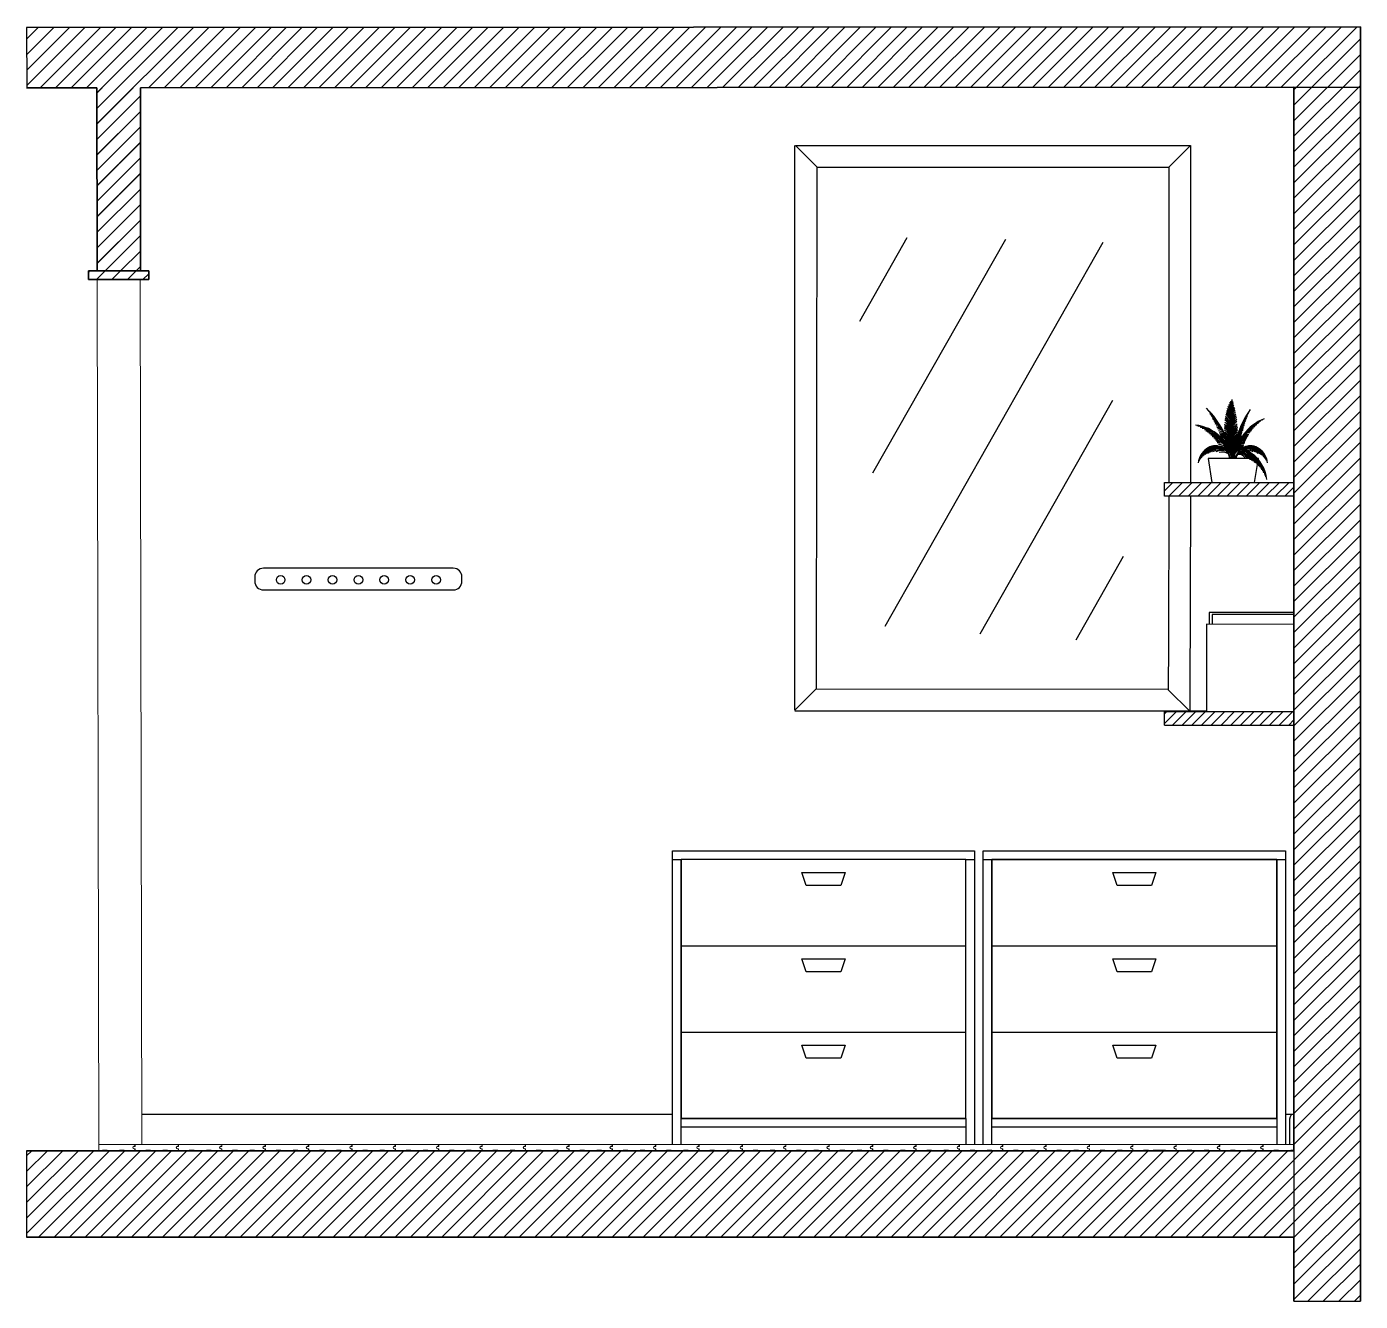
# Model space of a CAD drawing. Header units: millimetres. Extents: x 1938 to 3288, y 5523 to 6342.
# Drawn here: x 2439.6 to 2748.6, y 6026.8 to 6321.9 of the extents above; entities that cross this region are included whole.
import ezdxf

# ---------------------------------------------------------------- set-up
doc = ezdxf.new("R2010")
doc.units = ezdxf.units.MM
for name, color, linetype, lineweight in [('A-FLOR-PATT', 8, 'Continuous', 18), ('A-SECT-PATT', 11, 'Continuous', 18), ('A-WALL-FULL', 7, 'Continuous', 35)]:
    doc.layers.add(name, color=color, linetype=linetype, lineweight=lineweight)
for name, color, linetype in [('IN-FURN', 3, 'Continuous'), ('IN-FURN-second', 2, 'Continuous'), ('IN-FURN-STOR', 4, 'Continuous')]:
    doc.layers.add(name, color=color, linetype=linetype)
doc.layers.add('no', color=1, linetype='Continuous', plot=False)

msp = doc.modelspace()

# ---------------------------------------------------------------- hatches: boundary and pattern name
at = {"layer": 'A-WALL-FULL'}
h = msp.add_hatch(dxfattribs=at)
h.set_pattern_fill('ANSI31', color=256, scale=0.8, angle=720)
h.paths.add_polyline_path([(2748.56, 6321.94), (2439.58, 6321.75), (2439.59, 6307.79), (2455.86, 6307.8), (2455.88, 6265.38), (2465.95, 6265.38), (2465.93, 6307.8), (2733.19, 6307.94), (2748.56, 6307.94)])
h.paths.add_polyline_path([(2748.56, 6307.94), (2733.19, 6307.94), (2733.19, 6186.31), (2733.2, 6186.31), (2733.19, 6185.2), (2733.19, 6061.62), (2733.19, 6041.62), (2733.19, 6026.76), (2748.56, 6026.76)])
h.paths.add_polyline_path([(2733.19, 6061.62), (2439.58, 6061.62), (2439.58, 6041.62), (2733.19, 6041.62)])
h = msp.add_hatch(dxfattribs=at)
h.set_pattern_fill('ANSI31', color=256, scale=0.8, angle=720)
h.paths.add_polyline_path([(2455.95, 6265.38), (2465.95, 6265.38), (2465.88, 6307.8), (2455.88, 6307.8)])
h = msp.add_hatch(dxfattribs=at)
h.set_pattern_fill('ANSI31', color=256, scale=0.8, angle=720)
h.paths.add_polyline_path([(2467.88, 6265.38), (2465.88, 6265.38), (2455.95, 6265.38), (2453.88, 6265.38), (2453.88, 6263.38), (2467.88, 6263.38)])
at = {"layer": 'IN-FURN'}
h = msp.add_hatch(dxfattribs=at)
h.set_pattern_fill('ANSI31', color=256, scale=0.5, angle=720)
h.paths.add_polyline_path([(2733.19, 6216.38), (2703.19, 6216.38), (2703.19, 6213.2), (2733.19, 6213.2)])
h.paths.add_polyline_path([(2733.19, 6163.37), (2703.19, 6163.37), (2703.19, 6160.21), (2733.19, 6160.21)])

# ---------------------------------------------------------------- linework, layer by layer
at = {"layer": 'A-FLOR-PATT'}
for p, q in [((2456.29, 6063.08), (2464.68, 6063.08)), ((2464.47, 6062.61), (2464.73, 6062.61)), ((2464.47, 6062.09), (2464.73, 6062.09)), ((2464.68, 6062.66), (2464.48, 6062.66)), ((2464.68, 6063.08), (2464.68, 6062.66)), ((2464.73, 6062.61), (2464.73, 6063.08)), ((2464.73, 6063.08), (2474.73, 6063.08)), ((2464.73, 6061.62), (2464.73, 6062.09)), ((2474.52, 6062.61), (2474.78, 6062.61)), ((2474.52, 6062.09), (2474.78, 6062.09)), ((2474.73, 6062.66), (2474.53, 6062.66)), ((2474.73, 6063.08), (2474.73, 6062.66)), ((2474.78, 6062.61), (2474.78, 6063.08)), ((2474.78, 6063.08), (2484.78, 6063.08)), ((2474.78, 6061.62), (2474.78, 6062.09)), ((2484.57, 6062.61), (2484.83, 6062.61)), ((2484.57, 6062.09), (2484.83, 6062.09)), ((2484.78, 6062.66), (2484.58, 6062.66)), ((2484.78, 6063.08), (2484.78, 6062.66)), ((2484.83, 6062.61), (2484.83, 6063.08)), ((2484.83, 6063.08), (2494.83, 6063.08)), ((2484.83, 6061.62), (2484.83, 6062.09)), ((2494.62, 6062.61), (2494.88, 6062.61)), ((2494.62, 6062.09), (2494.88, 6062.09)), ((2494.83, 6062.66), (2494.63, 6062.66)), ((2494.83, 6063.08), (2494.83, 6062.66)), ((2494.88, 6062.61), (2494.88, 6063.08)), ((2494.88, 6063.08), (2504.88, 6063.08)), ((2494.88, 6061.62), (2494.88, 6062.09)), ((2504.67, 6062.61), (2504.93, 6062.61)), ((2504.67, 6062.09), (2504.93, 6062.09)), ((2504.88, 6062.66), (2504.68, 6062.66)), ((2504.88, 6063.08), (2504.88, 6062.66)), ((2504.93, 6062.61), (2504.93, 6063.08)), ((2504.93, 6063.08), (2514.93, 6063.08)), ((2504.93, 6061.62), (2504.93, 6062.09)), ((2514.72, 6062.61), (2514.98, 6062.61)), ((2514.72, 6062.09), (2514.98, 6062.09)), ((2514.93, 6062.66), (2514.73, 6062.66)), ((2514.93, 6063.08), (2514.93, 6062.66)), ((2514.98, 6062.61), (2514.98, 6063.08)), ((2514.98, 6063.08), (2524.98, 6063.08)), ((2514.98, 6061.62), (2514.98, 6062.09)), ((2524.77, 6062.61), (2525.03, 6062.61)), ((2524.77, 6062.09), (2525.03, 6062.09)), ((2524.98, 6062.66), (2524.78, 6062.66)), ((2524.98, 6063.08), (2524.98, 6062.66)), ((2525.03, 6062.61), (2525.03, 6063.08)), ((2525.03, 6063.08), (2535.03, 6063.08)), ((2525.03, 6061.62), (2525.03, 6062.09)), ((2534.82, 6062.61), (2535.08, 6062.61)), ((2534.82, 6062.09), (2535.08, 6062.09)), ((2535.03, 6062.66), (2534.83, 6062.66)), ((2535.03, 6063.08), (2535.03, 6062.66)), ((2535.08, 6062.61), (2535.08, 6063.08)), ((2535.08, 6063.08), (2545.08, 6063.08)), ((2535.08, 6061.62), (2535.08, 6062.09)), ((2544.87, 6062.61), (2545.13, 6062.61)), ((2544.87, 6062.09), (2545.13, 6062.09)), ((2545.08, 6062.66), (2544.88, 6062.66)), ((2545.08, 6063.08), (2545.08, 6062.66)), ((2545.13, 6062.61), (2545.13, 6063.08)), ((2545.13, 6063.08), (2555.13, 6063.08)), ((2545.13, 6061.62), (2545.13, 6062.09)), ((2554.92, 6062.61), (2555.18, 6062.61)), ((2554.92, 6062.09), (2555.18, 6062.09)), ((2555.13, 6062.66), (2554.93, 6062.66)), ((2555.13, 6063.08), (2555.13, 6062.66)), ((2555.18, 6062.61), (2555.18, 6063.08)), ((2555.18, 6063.08), (2565.18, 6063.08)), ((2555.18, 6061.62), (2555.18, 6062.09)), ((2564.97, 6062.61), (2565.23, 6062.61)), ((2564.97, 6062.09), (2565.23, 6062.09)), ((2565.18, 6062.66), (2564.98, 6062.66)), ((2565.18, 6063.08), (2565.18, 6062.66)), ((2565.23, 6062.61), (2565.23, 6063.08)), ((2565.23, 6063.08), (2575.23, 6063.08)), ((2565.23, 6061.62), (2565.23, 6062.09)), ((2575.02, 6062.61), (2575.28, 6062.61)), ((2575.02, 6062.09), (2575.28, 6062.09)), ((2575.23, 6062.66), (2575.03, 6062.66)), ((2575.23, 6063.08), (2575.23, 6062.66)), ((2575.28, 6062.61), (2575.28, 6063.08)), ((2575.28, 6063.08), (2585.28, 6063.08)), ((2575.28, 6061.62), (2575.28, 6062.09)), ((2585.07, 6062.61), (2585.33, 6062.61)), ((2585.07, 6062.09), (2585.33, 6062.09)), ((2585.28, 6062.66), (2585.08, 6062.66)), ((2585.28, 6063.08), (2585.28, 6062.66)), ((2585.33, 6062.61), (2585.33, 6063.08)), ((2585.33, 6063.08), (2595.33, 6063.08)), ((2585.33, 6061.62), (2585.33, 6062.09)), ((2595.12, 6062.61), (2595.38, 6062.61)), ((2595.12, 6062.09), (2595.38, 6062.09)), ((2595.33, 6062.66), (2595.13, 6062.66)), ((2595.33, 6063.08), (2595.33, 6062.66)), ((2595.38, 6062.61), (2595.38, 6063.08)), ((2595.38, 6063.08), (2605.38, 6063.08)), ((2595.38, 6061.62), (2595.38, 6062.09)), ((2605.17, 6062.61), (2605.43, 6062.61)), ((2605.17, 6062.09), (2605.43, 6062.09)), ((2605.38, 6062.66), (2605.18, 6062.66)), ((2605.38, 6063.08), (2605.38, 6062.66)), ((2605.43, 6062.61), (2605.43, 6063.08)), ((2605.43, 6063.08), (2615.43, 6063.08)), ((2605.43, 6061.62), (2605.43, 6062.09)), ((2615.22, 6062.61), (2615.48, 6062.61)), ((2615.22, 6062.09), (2615.48, 6062.09)), ((2615.43, 6062.66), (2615.23, 6062.66)), ((2615.43, 6063.08), (2615.43, 6062.66)), ((2615.48, 6062.61), (2615.48, 6063.08)), ((2615.48, 6063.08), (2625.48, 6063.08)), ((2615.48, 6061.62), (2615.48, 6062.09)), ((2625.27, 6062.61), (2625.53, 6062.61)), ((2625.27, 6062.09), (2625.53, 6062.09)), ((2625.48, 6062.66), (2625.28, 6062.66)), ((2625.48, 6063.08), (2625.48, 6062.66)), ((2625.53, 6062.61), (2625.53, 6063.08)), ((2625.53, 6063.08), (2635.53, 6063.08)), ((2625.53, 6061.62), (2625.53, 6062.09)), ((2635.32, 6062.61), (2635.58, 6062.61)), ((2635.32, 6062.09), (2635.58, 6062.09)), ((2635.53, 6062.66), (2635.33, 6062.66)), ((2635.53, 6063.08), (2635.53, 6062.66)), ((2635.58, 6062.61), (2635.58, 6063.08)), ((2635.58, 6063.08), (2645.58, 6063.08)), ((2635.58, 6061.62), (2635.58, 6062.09)), ((2645.37, 6062.61), (2645.63, 6062.61)), ((2645.37, 6062.09), (2645.63, 6062.09)), ((2645.58, 6062.66), (2645.38, 6062.66)), ((2645.58, 6063.08), (2645.58, 6062.66)), ((2645.63, 6062.61), (2645.63, 6063.08)), ((2645.63, 6063.08), (2655.63, 6063.08)), ((2645.63, 6061.62), (2645.63, 6062.09)), ((2655.42, 6062.61), (2655.68, 6062.61)), ((2655.42, 6062.09), (2655.68, 6062.09)), ((2655.63, 6062.66), (2655.43, 6062.66)), ((2655.63, 6063.08), (2655.63, 6062.66)), ((2655.68, 6062.61), (2655.68, 6063.08)), ((2655.68, 6063.08), (2665.68, 6063.08)), ((2655.68, 6061.62), (2655.68, 6062.09)), ((2665.47, 6062.61), (2665.73, 6062.61)), ((2665.47, 6062.09), (2665.73, 6062.09)), ((2665.68, 6062.66), (2665.48, 6062.66)), ((2665.68, 6063.08), (2665.68, 6062.66)), ((2665.73, 6062.61), (2665.73, 6063.08)), ((2665.73, 6063.08), (2675.73, 6063.08)), ((2665.73, 6061.62), (2665.73, 6062.09)), ((2675.52, 6062.61), (2675.78, 6062.61)), ((2675.52, 6062.09), (2675.78, 6062.09)), ((2675.73, 6062.66), (2675.53, 6062.66)), ((2675.73, 6063.08), (2675.73, 6062.66)), ((2675.78, 6062.61), (2675.78, 6063.08)), ((2675.78, 6063.08), (2685.78, 6063.08)), ((2675.78, 6061.62), (2675.78, 6062.09)), ((2685.57, 6062.61), (2685.83, 6062.61)), ((2685.57, 6062.09), (2685.83, 6062.09)), ((2685.78, 6062.66), (2685.58, 6062.66)), ((2685.78, 6063.08), (2685.78, 6062.66)), ((2685.83, 6062.61), (2685.83, 6063.08)), ((2685.83, 6063.08), (2695.83, 6063.08)), ((2685.83, 6061.62), (2685.83, 6062.09)), ((2695.62, 6062.61), (2695.88, 6062.61)), ((2695.62, 6062.09), (2695.88, 6062.09)), ((2695.83, 6062.66), (2695.63, 6062.66)), ((2695.83, 6063.08), (2695.83, 6062.66)), ((2695.88, 6062.61), (2695.88, 6063.08)), ((2695.88, 6063.08), (2705.88, 6063.08)), ((2695.88, 6061.62), (2695.88, 6062.09)), ((2705.67, 6062.61), (2705.93, 6062.61)), ((2705.67, 6062.09), (2705.93, 6062.09)), ((2705.88, 6062.66), (2705.68, 6062.66)), ((2705.88, 6063.08), (2705.88, 6062.66)), ((2705.93, 6062.61), (2705.93, 6063.08)), ((2705.93, 6063.08), (2715.93, 6063.08)), ((2705.93, 6061.62), (2705.93, 6062.09)), ((2715.72, 6062.61), (2715.98, 6062.61)), ((2715.72, 6062.09), (2715.98, 6062.09)), ((2715.93, 6062.66), (2715.73, 6062.66)), ((2715.93, 6063.08), (2715.93, 6062.66)), ((2715.98, 6062.61), (2715.98, 6063.08)), ((2715.98, 6063.08), (2725.98, 6063.08)), ((2715.98, 6061.62), (2715.98, 6062.09)), ((2725.77, 6062.61), (2726.03, 6062.61)), ((2725.77, 6062.09), (2726.03, 6062.09)), ((2725.98, 6062.66), (2725.78, 6062.66)), ((2725.98, 6063.08), (2725.98, 6062.66)), ((2726.03, 6062.61), (2726.03, 6063.08)), ((2726.03, 6063.08), (2733.19, 6063.08)), ((2726.03, 6061.62), (2726.03, 6062.09)), ((2457.23, 6061.78), (2457.08, 6061.62)), ((2458.18, 6061.78), (2457.23, 6061.78)), ((2458.33, 6061.62), (2458.18, 6061.78)), ((2461.04, 6061.62), (2458.33, 6061.62)), ((2461.19, 6061.78), (2461.04, 6061.62)), ((2462.12, 6061.78), (2461.19, 6061.78)), ((2462.29, 6061.62), (2462.12, 6061.78)), ((2464.68, 6061.62), (2462.29, 6061.62)), ((2464.68, 6062.04), (2464.48, 6062.04)), ((2464.68, 6062.04), (2464.68, 6061.62)), ((2467.13, 6061.62), (2464.73, 6061.62)), ((2467.28, 6061.78), (2467.13, 6061.62)), ((2468.23, 6061.78), (2467.28, 6061.78)), ((2468.38, 6061.62), (2468.23, 6061.78)), ((2471.09, 6061.62), (2468.38, 6061.62)), ((2471.24, 6061.78), (2471.09, 6061.62)), ((2472.17, 6061.78), (2471.24, 6061.78)), ((2472.34, 6061.62), (2472.17, 6061.78)), ((2474.73, 6061.62), (2472.34, 6061.62)), ((2474.73, 6062.04), (2474.53, 6062.04)), ((2474.73, 6062.04), (2474.73, 6061.62)), ((2477.18, 6061.62), (2474.78, 6061.62)), ((2477.33, 6061.78), (2477.18, 6061.62)), ((2478.28, 6061.78), (2477.33, 6061.78)), ((2478.43, 6061.62), (2478.28, 6061.78)), ((2481.14, 6061.62), (2478.43, 6061.62)), ((2481.29, 6061.78), (2481.14, 6061.62)), ((2482.22, 6061.78), (2481.29, 6061.78)), ((2482.39, 6061.62), (2482.22, 6061.78)), ((2484.78, 6061.62), (2482.39, 6061.62)), ((2484.78, 6062.04), (2484.58, 6062.04)), ((2484.78, 6062.04), (2484.78, 6061.62)), ((2487.23, 6061.62), (2484.83, 6061.62)), ((2487.38, 6061.78), (2487.23, 6061.62)), ((2488.33, 6061.78), (2487.38, 6061.78)), ((2488.48, 6061.62), (2488.33, 6061.78)), ((2491.19, 6061.62), (2488.48, 6061.62)), ((2491.34, 6061.78), (2491.19, 6061.62)), ((2492.27, 6061.78), (2491.34, 6061.78)), ((2492.44, 6061.62), (2492.27, 6061.78)), ((2494.83, 6061.62), (2492.44, 6061.62)), ((2494.83, 6062.04), (2494.63, 6062.04)), ((2494.83, 6062.04), (2494.83, 6061.62)), ((2497.28, 6061.62), (2494.88, 6061.62)), ((2497.43, 6061.78), (2497.28, 6061.62)), ((2498.38, 6061.78), (2497.43, 6061.78)), ((2498.53, 6061.62), (2498.38, 6061.78)), ((2501.24, 6061.62), (2498.53, 6061.62)), ((2501.39, 6061.78), (2501.24, 6061.62)), ((2502.32, 6061.78), (2501.39, 6061.78)), ((2502.49, 6061.62), (2502.32, 6061.78)), ((2504.88, 6061.62), (2502.49, 6061.62)), ((2504.88, 6062.04), (2504.68, 6062.04)), ((2504.88, 6062.04), (2504.88, 6061.62)), ((2507.33, 6061.62), (2504.93, 6061.62)), ((2507.48, 6061.78), (2507.33, 6061.62)), ((2508.43, 6061.78), (2507.48, 6061.78)), ((2508.58, 6061.62), (2508.43, 6061.78)), ((2511.29, 6061.62), (2508.58, 6061.62)), ((2511.44, 6061.78), (2511.29, 6061.62)), ((2512.37, 6061.78), (2511.44, 6061.78)), ((2512.54, 6061.62), (2512.37, 6061.78)), ((2514.93, 6061.62), (2512.54, 6061.62)), ((2514.93, 6062.04), (2514.73, 6062.04)), ((2514.93, 6062.04), (2514.93, 6061.62)), ((2517.38, 6061.62), (2514.98, 6061.62)), ((2517.53, 6061.78), (2517.38, 6061.62)), ((2518.48, 6061.78), (2517.53, 6061.78)), ((2518.63, 6061.62), (2518.48, 6061.78)), ((2521.34, 6061.62), (2518.63, 6061.62)), ((2521.49, 6061.78), (2521.34, 6061.62)), ((2522.42, 6061.78), (2521.49, 6061.78)), ((2522.59, 6061.62), (2522.42, 6061.78)), ((2524.98, 6061.62), (2522.59, 6061.62)), ((2524.98, 6062.04), (2524.78, 6062.04)), ((2524.98, 6062.04), (2524.98, 6061.62)), ((2527.43, 6061.62), (2525.03, 6061.62)), ((2527.58, 6061.78), (2527.43, 6061.62)), ((2528.53, 6061.78), (2527.58, 6061.78)), ((2528.68, 6061.62), (2528.53, 6061.78)), ((2531.39, 6061.62), (2528.68, 6061.62)), ((2531.54, 6061.78), (2531.39, 6061.62)), ((2532.47, 6061.78), (2531.54, 6061.78)), ((2532.64, 6061.62), (2532.47, 6061.78)), ((2535.03, 6061.62), (2532.64, 6061.62)), ((2535.03, 6062.04), (2534.83, 6062.04)), ((2535.03, 6062.04), (2535.03, 6061.62)), ((2537.48, 6061.62), (2535.08, 6061.62)), ((2537.63, 6061.78), (2537.48, 6061.62)), ((2538.58, 6061.78), (2537.63, 6061.78)), ((2538.73, 6061.62), (2538.58, 6061.78)), ((2541.44, 6061.62), (2538.73, 6061.62)), ((2541.59, 6061.78), (2541.44, 6061.62)), ((2542.52, 6061.78), (2541.59, 6061.78)), ((2542.69, 6061.62), (2542.52, 6061.78)), ((2545.08, 6061.62), (2542.69, 6061.62)), ((2545.08, 6062.04), (2544.88, 6062.04)), ((2545.08, 6062.04), (2545.08, 6061.62)), ((2547.53, 6061.62), (2545.13, 6061.62)), ((2547.68, 6061.78), (2547.53, 6061.62)), ((2548.63, 6061.78), (2547.68, 6061.78)), ((2548.78, 6061.62), (2548.63, 6061.78)), ((2551.49, 6061.62), (2548.78, 6061.62)), ((2551.64, 6061.78), (2551.49, 6061.62)), ((2552.57, 6061.78), (2551.64, 6061.78)), ((2552.74, 6061.62), (2552.57, 6061.78)), ((2555.13, 6061.62), (2552.74, 6061.62)), ((2555.13, 6062.04), (2554.93, 6062.04)), ((2555.13, 6062.04), (2555.13, 6061.62)), ((2557.58, 6061.62), (2555.18, 6061.62)), ((2557.73, 6061.78), (2557.58, 6061.62)), ((2558.68, 6061.78), (2557.73, 6061.78)), ((2558.83, 6061.62), (2558.68, 6061.78)), ((2561.54, 6061.62), (2558.83, 6061.62)), ((2561.69, 6061.78), (2561.54, 6061.62)), ((2562.62, 6061.78), (2561.69, 6061.78)), ((2562.79, 6061.62), (2562.62, 6061.78)), ((2565.18, 6061.62), (2562.79, 6061.62)), ((2565.18, 6062.04), (2564.98, 6062.04)), ((2565.18, 6062.04), (2565.18, 6061.62)), ((2567.63, 6061.62), (2565.23, 6061.62)), ((2567.78, 6061.78), (2567.63, 6061.62)), ((2568.73, 6061.78), (2567.78, 6061.78)), ((2568.88, 6061.62), (2568.73, 6061.78)), ((2571.59, 6061.62), (2568.88, 6061.62)), ((2571.74, 6061.78), (2571.59, 6061.62)), ((2572.67, 6061.78), (2571.74, 6061.78)), ((2572.84, 6061.62), (2572.67, 6061.78)), ((2575.23, 6061.62), (2572.84, 6061.62)), ((2575.23, 6062.04), (2575.03, 6062.04)), ((2575.23, 6062.04), (2575.23, 6061.62)), ((2577.68, 6061.62), (2575.28, 6061.62)), ((2577.83, 6061.78), (2577.68, 6061.62)), ((2578.78, 6061.78), (2577.83, 6061.78)), ((2578.93, 6061.62), (2578.78, 6061.78)), ((2581.64, 6061.62), (2578.93, 6061.62)), ((2581.79, 6061.78), (2581.64, 6061.62)), ((2582.72, 6061.78), (2581.79, 6061.78)), ((2582.89, 6061.62), (2582.72, 6061.78)), ((2585.28, 6061.62), (2582.89, 6061.62)), ((2585.28, 6062.04), (2585.08, 6062.04)), ((2585.28, 6062.04), (2585.28, 6061.62)), ((2587.73, 6061.62), (2585.33, 6061.62)), ((2587.88, 6061.78), (2587.73, 6061.62)), ((2588.83, 6061.78), (2587.88, 6061.78)), ((2588.98, 6061.62), (2588.83, 6061.78)), ((2591.69, 6061.62), (2588.98, 6061.62)), ((2591.84, 6061.78), (2591.69, 6061.62)), ((2592.77, 6061.78), (2591.84, 6061.78)), ((2592.94, 6061.62), (2592.77, 6061.78)), ((2595.33, 6061.62), (2592.94, 6061.62)), ((2595.33, 6062.04), (2595.13, 6062.04)), ((2595.33, 6062.04), (2595.33, 6061.62)), ((2597.78, 6061.62), (2595.38, 6061.62)), ((2597.93, 6061.78), (2597.78, 6061.62)), ((2598.88, 6061.78), (2597.93, 6061.78)), ((2599.03, 6061.62), (2598.88, 6061.78)), ((2601.74, 6061.62), (2599.03, 6061.62)), ((2601.89, 6061.78), (2601.74, 6061.62)), ((2602.82, 6061.78), (2601.89, 6061.78)), ((2602.99, 6061.62), (2602.82, 6061.78)), ((2605.38, 6061.62), (2602.99, 6061.62)), ((2605.38, 6062.04), (2605.18, 6062.04)), ((2605.38, 6062.04), (2605.38, 6061.62)), ((2607.83, 6061.62), (2605.43, 6061.62)), ((2607.98, 6061.78), (2607.83, 6061.62)), ((2608.93, 6061.78), (2607.98, 6061.78)), ((2609.08, 6061.62), (2608.93, 6061.78)), ((2611.79, 6061.62), (2609.08, 6061.62)), ((2611.94, 6061.78), (2611.79, 6061.62)), ((2612.87, 6061.78), (2611.94, 6061.78)), ((2613.04, 6061.62), (2612.87, 6061.78)), ((2615.43, 6061.62), (2613.04, 6061.62)), ((2615.43, 6062.04), (2615.23, 6062.04)), ((2615.43, 6062.04), (2615.43, 6061.62)), ((2617.88, 6061.62), (2615.48, 6061.62)), ((2618.03, 6061.78), (2617.88, 6061.62)), ((2618.98, 6061.78), (2618.03, 6061.78)), ((2619.13, 6061.62), (2618.98, 6061.78)), ((2621.84, 6061.62), (2619.13, 6061.62)), ((2621.99, 6061.78), (2621.84, 6061.62)), ((2622.92, 6061.78), (2621.99, 6061.78)), ((2623.09, 6061.62), (2622.92, 6061.78)), ((2625.48, 6061.62), (2623.09, 6061.62)), ((2625.48, 6062.04), (2625.28, 6062.04)), ((2625.48, 6062.04), (2625.48, 6061.62)), ((2627.93, 6061.62), (2625.53, 6061.62)), ((2628.08, 6061.78), (2627.93, 6061.62)), ((2629.03, 6061.78), (2628.08, 6061.78)), ((2629.18, 6061.62), (2629.03, 6061.78)), ((2631.89, 6061.62), (2629.18, 6061.62)), ((2632.04, 6061.78), (2631.89, 6061.62)), ((2632.97, 6061.78), (2632.04, 6061.78)), ((2633.14, 6061.62), (2632.97, 6061.78)), ((2635.53, 6061.62), (2633.14, 6061.62)), ((2635.53, 6062.04), (2635.33, 6062.04)), ((2635.53, 6062.04), (2635.53, 6061.62)), ((2637.98, 6061.62), (2635.58, 6061.62)), ((2638.13, 6061.78), (2637.98, 6061.62)), ((2639.08, 6061.78), (2638.13, 6061.78)), ((2639.23, 6061.62), (2639.08, 6061.78)), ((2641.94, 6061.62), (2639.23, 6061.62)), ((2642.09, 6061.78), (2641.94, 6061.62)), ((2643.02, 6061.78), (2642.09, 6061.78)), ((2643.19, 6061.62), (2643.02, 6061.78)), ((2645.58, 6061.62), (2643.19, 6061.62)), ((2645.58, 6062.04), (2645.38, 6062.04)), ((2645.58, 6062.04), (2645.58, 6061.62)), ((2648.03, 6061.62), (2645.63, 6061.62)), ((2648.18, 6061.78), (2648.03, 6061.62)), ((2649.13, 6061.78), (2648.18, 6061.78)), ((2649.28, 6061.62), (2649.13, 6061.78)), ((2651.99, 6061.62), (2649.28, 6061.62)), ((2652.14, 6061.78), (2651.99, 6061.62)), ((2653.07, 6061.78), (2652.14, 6061.78)), ((2653.24, 6061.62), (2653.07, 6061.78)), ((2655.63, 6061.62), (2653.24, 6061.62)), ((2655.63, 6062.04), (2655.43, 6062.04)), ((2655.63, 6062.04), (2655.63, 6061.62)), ((2658.08, 6061.62), (2655.68, 6061.62)), ((2658.23, 6061.78), (2658.08, 6061.62)), ((2659.18, 6061.78), (2658.23, 6061.78)), ((2659.33, 6061.62), (2659.18, 6061.78)), ((2662.04, 6061.62), (2659.33, 6061.62)), ((2662.19, 6061.78), (2662.04, 6061.62)), ((2663.12, 6061.78), (2662.19, 6061.78)), ((2663.29, 6061.62), (2663.12, 6061.78)), ((2665.68, 6061.62), (2663.29, 6061.62)), ((2665.68, 6062.04), (2665.48, 6062.04)), ((2665.68, 6062.04), (2665.68, 6061.62)), ((2668.13, 6061.62), (2665.73, 6061.62)), ((2668.28, 6061.78), (2668.13, 6061.62)), ((2669.23, 6061.78), (2668.28, 6061.78)), ((2669.38, 6061.62), (2669.23, 6061.78)), ((2672.09, 6061.62), (2669.38, 6061.62)), ((2672.24, 6061.78), (2672.09, 6061.62)), ((2673.17, 6061.78), (2672.24, 6061.78)), ((2673.34, 6061.62), (2673.17, 6061.78)), ((2675.73, 6061.62), (2673.34, 6061.62)), ((2675.73, 6062.04), (2675.53, 6062.04)), ((2675.73, 6062.04), (2675.73, 6061.62)), ((2678.18, 6061.62), (2675.78, 6061.62)), ((2678.33, 6061.78), (2678.18, 6061.62)), ((2679.28, 6061.78), (2678.33, 6061.78)), ((2679.43, 6061.62), (2679.28, 6061.78)), ((2682.14, 6061.62), (2679.43, 6061.62)), ((2682.29, 6061.78), (2682.14, 6061.62)), ((2683.22, 6061.78), (2682.29, 6061.78)), ((2683.39, 6061.62), (2683.22, 6061.78)), ((2685.78, 6061.62), (2683.39, 6061.62)), ((2685.78, 6062.04), (2685.58, 6062.04)), ((2685.78, 6062.04), (2685.78, 6061.62)), ((2688.23, 6061.62), (2685.83, 6061.62)), ((2688.38, 6061.78), (2688.23, 6061.62)), ((2689.33, 6061.78), (2688.38, 6061.78)), ((2689.48, 6061.62), (2689.33, 6061.78)), ((2692.19, 6061.62), (2689.48, 6061.62)), ((2692.34, 6061.78), (2692.19, 6061.62)), ((2693.27, 6061.78), (2692.34, 6061.78)), ((2693.44, 6061.62), (2693.27, 6061.78)), ((2695.83, 6061.62), (2693.44, 6061.62)), ((2695.83, 6062.04), (2695.63, 6062.04)), ((2695.83, 6062.04), (2695.83, 6061.62)), ((2698.28, 6061.62), (2695.88, 6061.62)), ((2698.43, 6061.78), (2698.28, 6061.62)), ((2699.38, 6061.78), (2698.43, 6061.78)), ((2699.53, 6061.62), (2699.38, 6061.78)), ((2702.24, 6061.62), (2699.53, 6061.62)), ((2700.56, 6061.75), (2702.56, 6061.75)), ((2702.39, 6061.78), (2702.24, 6061.62)), ((2703.32, 6061.78), (2702.39, 6061.78)), ((2703.49, 6061.62), (2703.32, 6061.78)), ((2705.88, 6061.62), (2703.49, 6061.62)), ((2705.88, 6062.04), (2705.68, 6062.04)), ((2705.88, 6062.04), (2705.88, 6061.62)), ((2708.33, 6061.62), (2705.93, 6061.62)), ((2708.48, 6061.78), (2708.33, 6061.62)), ((2709.43, 6061.78), (2708.48, 6061.78)), ((2709.58, 6061.62), (2709.43, 6061.78)), ((2712.29, 6061.62), (2709.58, 6061.62)), ((2712.44, 6061.78), (2712.29, 6061.62)), ((2713.37, 6061.78), (2712.44, 6061.78)), ((2713.54, 6061.62), (2713.37, 6061.78)), ((2715.93, 6061.62), (2713.54, 6061.62)), ((2715.93, 6062.04), (2715.73, 6062.04)), ((2715.93, 6062.04), (2715.93, 6061.62)), ((2718.38, 6061.62), (2715.98, 6061.62)), ((2718.53, 6061.78), (2718.38, 6061.62)), ((2719.48, 6061.78), (2718.53, 6061.78)), ((2719.63, 6061.62), (2719.48, 6061.78)), ((2722.34, 6061.62), (2719.63, 6061.62)), ((2722.49, 6061.78), (2722.34, 6061.62)), ((2723.42, 6061.78), (2722.49, 6061.78)), ((2723.59, 6061.62), (2723.42, 6061.78)), ((2725.98, 6061.62), (2723.59, 6061.62)), ((2725.98, 6062.04), (2725.78, 6062.04)), ((2725.98, 6062.04), (2725.98, 6061.62)), ((2728.43, 6061.62), (2726.03, 6061.62)), ((2728.58, 6061.78), (2728.43, 6061.62)), ((2729.53, 6061.78), (2728.58, 6061.78)), ((2729.68, 6061.62), (2729.53, 6061.78)), ((2732.39, 6061.62), (2729.68, 6061.62)), ((2732.54, 6061.78), (2732.39, 6061.62)), ((2733.19, 6061.78), (2732.54, 6061.78))]:
    msp.add_line(p, q, dxfattribs=at)
for centre, radius in [((2464.48, 6062.35), 0.312), ((2464.47, 6062.35), 0.26), ((2474.53, 6062.35), 0.312), ((2474.52, 6062.35), 0.26), ((2484.58, 6062.35), 0.312), ((2484.57, 6062.35), 0.26), ((2494.63, 6062.35), 0.312), ((2494.62, 6062.35), 0.26), ((2504.68, 6062.35), 0.312), ((2504.67, 6062.35), 0.26), ((2514.73, 6062.35), 0.312), ((2514.72, 6062.35), 0.26), ((2524.78, 6062.35), 0.312), ((2524.77, 6062.35), 0.26), ((2534.83, 6062.35), 0.312), ((2534.82, 6062.35), 0.26), ((2544.88, 6062.35), 0.312), ((2544.87, 6062.35), 0.26), ((2554.93, 6062.35), 0.312), ((2554.92, 6062.35), 0.26), ((2564.98, 6062.35), 0.312), ((2564.97, 6062.35), 0.26), ((2575.03, 6062.35), 0.312), ((2575.02, 6062.35), 0.26), ((2585.08, 6062.35), 0.312), ((2585.07, 6062.35), 0.26), ((2595.13, 6062.35), 0.312), ((2595.12, 6062.35), 0.26), ((2605.18, 6062.35), 0.312), ((2605.17, 6062.35), 0.26), ((2615.23, 6062.35), 0.312), ((2615.22, 6062.35), 0.26), ((2625.28, 6062.35), 0.312), ((2625.27, 6062.35), 0.26), ((2635.33, 6062.35), 0.312), ((2635.32, 6062.35), 0.26), ((2645.38, 6062.35), 0.312), ((2645.37, 6062.35), 0.26), ((2655.43, 6062.35), 0.312), ((2655.42, 6062.35), 0.26), ((2665.48, 6062.35), 0.312), ((2665.47, 6062.35), 0.26), ((2675.53, 6062.35), 0.312), ((2675.52, 6062.35), 0.26), ((2685.58, 6062.35), 0.312), ((2685.57, 6062.35), 0.26), ((2695.63, 6062.35), 0.312), ((2695.62, 6062.35), 0.26), ((2705.68, 6062.35), 0.312), ((2705.67, 6062.35), 0.26), ((2715.73, 6062.35), 0.312), ((2715.72, 6062.35), 0.26), ((2725.78, 6062.35), 0.312), ((2725.77, 6062.35), 0.26)]:
    msp.add_arc(centre, radius, 90, 270, dxfattribs=at)
at = {"layer": 'A-SECT-PATT'}
for p, q in [((2456.29, 6061.78), (2455.88, 6263.38)), ((2466.29, 6063.08), (2465.88, 6263.38))]:
    msp.add_line(p, q, dxfattribs=at)
at = {"layer": 'A-WALL-FULL'}
for p, q in [((2439.58, 6321.75), (2748.56, 6321.94)), ((2748.56, 6026.76), (2748.56, 6321.94)), ((2439.58, 6307.79), (2455.86, 6307.8)), ((2453.58, 6307.75), (2439.58, 6307.75)), ((2455.88, 6265.38), (2455.86, 6307.8)), ((2465.93, 6307.8), (2733.19, 6307.94)), ((2465.95, 6265.38), (2465.93, 6307.8)), ((2733.19, 6307.94), (2733.19, 6061.62)), ((2453.88, 6263.38), (2453.88, 6265.38)), ((2453.88, 6265.38), (2455.95, 6265.38)), ((2467.88, 6263.38), (2453.88, 6263.38)), ((2455.95, 6265.38), (2465.95, 6265.38)), ((2465.88, 6265.38), (2467.88, 6265.38)), ((2467.88, 6265.38), (2467.88, 6263.38)), ((2733.19, 6068.62), (2733.19, 6068.62)), ((2439.58, 6061.62), (2733.19, 6061.62)), ((2453.58, 6061.62), (2439.58, 6061.62)), ((2439.58, 6041.62), (2733.19, 6041.62)), ((2733.19, 6041.62), (2733.19, 6026.76))]:
    msp.add_line(p, q, dxfattribs=at)
at = {"layer": 'IN-FURN'}
for p, q in [((2617.57, 6163.68), (2617.57, 6294.44)), ((2617.69, 6294.44), (2709.19, 6294.44)), ((2617.69, 6294.44), (2622.69, 6289.44)), ((2704.17, 6289.44), (2709.19, 6294.44)), ((2709.19, 6294.44), (2709.19, 6216.38)), ((2622.57, 6168.67), (2622.69, 6289.44)), ((2622.69, 6289.43), (2704.19, 6289.44)), ((2704.19, 6289.44), (2704.19, 6216.38)), ((2632.58, 6253.71), (2643.59, 6273.08)), ((2635.64, 6218.61), (2666.4, 6272.75)), ((2638.48, 6183.12), (2689, 6272.05)), ((2660.46, 6181.32), (2691.22, 6235.47)), ((2733.19, 6237.89), (2733.19, 6237.89)), ((2733.19, 6237.89), (2733.19, 6237.89)), ((2733.19, 6216.38), (2733.19, 6237.38)), ((2703.19, 6213.2), (2703.19, 6216.38)), ((2703.19, 6216.38), (2733.19, 6216.38)), ((2733.19, 6213.2), (2703.19, 6213.2)), ((2704.18, 6213.2), (2704.08, 6179.06)), ((2709.18, 6213.2), (2709.04, 6166.23)), ((2682.7, 6179.98), (2693.7, 6199.34)), ((2733.19, 6183.53), (2733.2, 6186.31)), ((2733.19, 6183.53), (2733.2, 6185.8)), ((2733.19, 6163.37), (2733.19, 6183.53)), ((2704.08, 6179.06), (2704.05, 6168.4)), ((2617.57, 6163.68), (2622.57, 6168.67)), ((2704.05, 6168.41), (2622.57, 6168.49)), ((2709.07, 6163.39), (2704.05, 6168.4)), ((2709.07, 6166.23), (2709.07, 6163.39)), ((2712.84, 6163.39), (2617.57, 6163.39)), ((2703.19, 6160.21), (2703.19, 6163.37)), ((2703.19, 6163.37), (2733.19, 6163.37)), ((2703.19, 6160.21), (2733.19, 6160.21)), ((2589.19, 6063.08), (2589.19, 6131.08)), ((2589.19, 6131.08), (2659.19, 6131.08)), ((2659.19, 6131.08), (2659.19, 6063.08)), ((2661.19, 6063.08), (2661.19, 6131.08)), ((2661.19, 6131.08), (2731.19, 6131.08)), ((2731.19, 6131.08), (2731.19, 6063.08)), ((2589.19, 6129.08), (2591.19, 6129.08)), ((2591.19, 6063.08), (2591.19, 6129.08)), ((2591.19, 6129.08), (2591.19, 6109.08)), ((2657.19, 6129.08), (2591.19, 6129.08)), ((2657.19, 6109.08), (2657.19, 6129.08)), ((2657.19, 6129.08), (2659.19, 6129.08)), ((2661.19, 6129.08), (2731.19, 6129.08)), ((2663.19, 6063.08), (2663.19, 6129.08)), ((2663.19, 6129.08), (2663.19, 6109.08)), ((2729.19, 6129.08), (2663.19, 6129.08)), ((2729.19, 6129.08), (2729.19, 6063.08)), ((2729.19, 6109.08), (2729.19, 6129.08)), ((2619.19, 6126.08), (2629.19, 6126.08)), ((2620.19, 6123.08), (2619.19, 6126.08)), ((2629.19, 6126.08), (2628.19, 6123.08)), ((2691.19, 6126.08), (2701.19, 6126.08)), ((2692.19, 6123.08), (2691.19, 6126.08)), ((2701.19, 6126.08), (2700.19, 6123.08)), ((2628.19, 6123.08), (2620.19, 6123.08)), ((2700.19, 6123.08), (2692.19, 6123.08)), ((2591.19, 6109.08), (2657.19, 6109.08)), ((2591.19, 6109.08), (2591.19, 6089.08)), ((2657.19, 6089.08), (2657.19, 6109.08)), ((2663.19, 6109.08), (2729.19, 6109.08)), ((2663.19, 6109.08), (2663.19, 6089.08)), ((2729.19, 6089.08), (2729.19, 6109.08)), ((2619.19, 6106.08), (2629.19, 6106.08)), ((2620.19, 6103.08), (2619.19, 6106.08)), ((2629.19, 6106.08), (2628.19, 6103.08)), ((2691.19, 6106.08), (2701.19, 6106.08)), ((2692.19, 6103.08), (2691.19, 6106.08)), ((2701.19, 6106.08), (2700.19, 6103.08)), ((2628.19, 6103.08), (2620.19, 6103.08)), ((2700.19, 6103.08), (2692.19, 6103.08)), ((2591.19, 6089.08), (2657.19, 6089.08)), ((2591.19, 6089.08), (2591.19, 6069.08)), ((2657.19, 6069.08), (2657.19, 6089.08)), ((2663.19, 6089.08), (2729.19, 6089.08)), ((2663.19, 6089.08), (2663.19, 6069.08)), ((2729.19, 6069.08), (2729.19, 6089.08)), ((2619.19, 6086.08), (2629.19, 6086.08)), ((2620.19, 6083.08), (2619.19, 6086.08)), ((2629.19, 6086.08), (2628.19, 6083.08)), ((2691.19, 6086.08), (2701.19, 6086.08)), ((2692.19, 6083.08), (2691.19, 6086.08)), ((2701.19, 6086.08), (2700.19, 6083.08)), ((2628.19, 6083.08), (2620.19, 6083.08)), ((2700.19, 6083.08), (2692.19, 6083.08)), ((2657.19, 6069.08), (2591.19, 6069.08)), ((2591.19, 6069.08), (2657.19, 6069.08)), ((2657.19, 6069.08), (2657.19, 6063.08)), ((2729.19, 6069.08), (2663.19, 6069.08)), ((2663.19, 6069.08), (2729.19, 6069.08)), ((2657.19, 6067.08), (2591.19, 6067.08)), ((2729.19, 6067.08), (2663.19, 6067.08))]:
    msp.add_line(p, q, dxfattribs=at)
at = {"layer": 'IN-FURN-second'}
for p, q in [((2538.43, 6196.51), (2494.43, 6196.51)), ((2492.43, 6194.51), (2492.43, 6193.51)), ((2540.43, 6193.51), (2540.43, 6194.51)), ((2494.43, 6191.51), (2538.43, 6191.51)), ((2733.2, 6186.31), (2713.54, 6186.31)), ((2713.54, 6186.31), (2713.54, 6183.59)), ((2733.2, 6185.8), (2714.27, 6185.8)), ((2714.27, 6185.8), (2714.27, 6183.53)), ((2733.19, 6183.53), (2712.9, 6183.59)), ((2712.9, 6183.59), (2712.9, 6163.37))]:
    msp.add_line(p, q, dxfattribs=at)
msp.add_lwpolyline([(2724.94, 6221.91), (2713.29, 6221.91), (2714.17, 6216.38), (2724.07, 6216.38)], close=True, dxfattribs=at)
for centre in [(2498.43, 6193.86), (2504.43, 6193.86), (2510.43, 6193.86), (2516.43, 6193.86), (2522.43, 6193.86), (2528.43, 6193.86), (2534.43, 6193.86)]:
    msp.add_circle(centre, 1, dxfattribs=at)
for centre, radius, start, end in [((2703.21, 6232.53), 15.59, 6.5707, 10.0188), ((2823.78, 6230.05), 105.17, 176.9784, 184.4402), ((2750.83, 6227.49), 32.81, 166.5044, 168.4019), ((2696.61, 6217.61), 22.84, 10.8355, 44.4388), ((2689.57, 6190.93), 48.25, 59.8345, 60.4594), ((2708.21, 6219.52), 14.05, 65.065, 67.4721), ((2712.1, 6227.6), 4.89, 61.5506, 70.0467), ((2715.42, 6229.56), 3.26, 12.0224, 52.5156), ((2713.68, 6229.17), 5.15, 16.7491, 41.7814), ((2710.15, 6228.2), 8.94, 18.6663, 32.9104), ((2703.01, 6226.71), 16.29, 16.6653, 24.737), ((2665.96, 6215.89), 55.06, 16.9179, 19.144), ((2772.37, 6249.21), 56.33, 195.436, 197.4498), ((2713.19, 6232.04), 5.53, 9.1782, 25.7351), ((2813.16, 6255.71), 97.1, 192.4368, 193.3001), ((2654.19, 6221.57), 65.64, 10.747, 11.8108), ((2721.38, 6229.92), 2.85, 125.6491, 166.3131), ((2722.68, 6229.93), 4.19, 137.1537, 165.9378), ((2725.93, 6229.34), 7.79, 146.8374, 159.5675), ((2721.83, 6231.03), 3.2, 136.5422, 177.2425), ((2723.96, 6230.69), 5.58, 145.6999, 162.2657), ((2725.97, 6230.96), 7.55, 153.6001, 165.7598), ((2725.27, 6231.98), 6.71, 156.7503, 170.0256), ((2729.69, 6231.21), 11.3, 160.9084, 166.9992), ((2740.74, 6220.8), 21.65, 144.794, 177.0744), ((2725.63, 6228.17), 5.01, 128.3442, 136.8355), ((2726.71, 6227.3), 6.52, 128.5153, 133.2613), ((2709.34, 6220.09), 9.63, 10.847, 83.868), ((2710.55, 6217.95), 11.58, 85.3897, 89.2221), ((2711.38, 6223.91), 5.48, 83.5642, 93.8324), ((2711.93, 6226.39), 2.86, 79.0404, 101.4546), ((2710.87, 6214.07), 15.04, 81.2268, 87.4203), ((2713.27, 6229.25), 2.76, 60.1234, 76.1316), ((2709.76, 6221.47), 11.05, 61.9222, 66.9342), ((2713.18, 6227.57), 3.88, 58.2589, 73.4705), ((2712.6, 6226.47), 4.92, 53.4747, 68.4111), ((2708.12, 6217.42), 14.76, 58.6829, 63.9473), ((2709.35, 6219.68), 12, 56.2181, 63.3367), ((2714.43, 6227.3), 2.69, 47.714, 78.5883), ((2714.41, 6226.19), 3.43, 53.3502, 77.3054), ((2714.46, 6225.64), 3.62, 51.6732, 76.0509), ((2714.76, 6225.9), 4.28, 25.0997, 56.9888), ((2715.74, 6227.05), 3.07, 19.4357, 63.581), ((2715.09, 6225.73), 3.96, 25.8895, 59.4704), ((2714.65, 6226.71), 4.37, 24.572, 55.4014), ((2713.82, 6226.82), 5.3, 24.7491, 50.4904), ((2714.5, 6227.79), 4.42, 21.3184, 51.6653), ((2712.47, 6227.34), 6.55, 19.9492, 42.2518), ((2721.25, 6229.62), 2.65, 123.2219, 174.9724), ((2722.12, 6228.62), 3.61, 128.7029, 165.9262), ((2722.78, 6227.67), 4.39, 130.6893, 161.5285), ((2722.03, 6227.64), 3.54, 125.5648, 164.5202), ((2721.43, 6227.33), 2.93, 118.6164, 162.7545), ((2721.65, 6226.76), 3.16, 120.3944, 162.3058), ((2721.35, 6226.69), 2.75, 117.7753, 168.3646), ((2730.33, 6220.85), 11.04, 111.3448, 174.5246), ((2722.24, 6226.63), 2.48, 108.5468, 136.2559), ((2722.14, 6226.96), 2.32, 105.9266, 132.6964), ((2722.34, 6227.18), 2.44, 107.7333, 132.3459), ((2722.04, 6227.88), 1.84, 102.3361, 132.2396), ((2722.22, 6228.05), 1.99, 103.9448, 129.8502), ((2722.26, 6228.32), 1.93, 103.3627, 128.1755), ((2722.15, 6229.26), 1.25, 101.2029, 144.0738), ((2722.11, 6229.45), 1.19, 97.1744, 133.4453), ((2722.71, 6228.74), 2.22, 107.4527, 125.8629), ((2722.35, 6229.94), 1.17, 101.1772, 135.6864), ((2722.74, 6229.55), 1.81, 107.8301, 128.1362), ((2724.18, 6228.26), 3.77, 120.1915, 131.3751), ((-55.95, 9808.91), 4529.35, 307.82759, 307.83643), ((2723.5, 6225.06), 3.9, 85.6433, 100.8817), ((2724.11, 6224.65), 4.62, 90.3905, 103.4575), ((2724.19, 6226.49), 2.99, 88.3675, 108.3946), ((2725.2, 6218.86), 10.8, 94.0538, 99.0623), ((2724.47, 6226.42), 3.36, 88.1582, 103.1407), ((2724.86, 6227.18), 2.83, 90.4818, 108.9351), ((2725.28, 6224.85), 5.34, 92.6307, 100.5966), ((2725.12, 6228.26), 2.08, 87.3144, 105.6626), ((2725.8, 6226.47), 4.08, 94.7132, 103.4065), ((2729.57, 6215.79), 15.48, 103.8552, 106.3333), ((2711.88, 6220.51), 8.36, 76.9688, 89.5791), ((2712.77, 6222.76), 5.8, 75.0383, 93.4534), ((2713.24, 6222.71), 5.59, 75.3401, 94.5624), ((2713.44, 6222.27), 5.81, 74.1432, 93.5717), ((2712.78, 6216.9), 10.97, 75.9064, 87.0079), ((2713.1, 6217.85), 9.8, 74.4226, 87.1076), ((2714.45, 6223.4), 3.96, 67.075, 97.5158), ((2714.59, 6221.71), 5.36, 72.1555, 94.0755), ((2714.5, 6221.47), 5.48, 69.3369, 91.9499), ((2715.09, 6222.97), 3.72, 65.1072, 97.833), ((2715.17, 6222.92), 3.57, 60.361, 96.5529), ((2715.31, 6222.47), 3.73, 60.0485, 94.8965), ((2715.55, 6222.54), 3.33, 55.0938, 95.3136), ((2715.23, 6226.43), 2.39, 46.5931, 83.7799), ((2714.28, 6222.37), 6.14, 63.4186, 76.7769), ((2715.78, 6224.89), 2.97, 61.3686, 87.9429), ((2716.09, 6225.36), 2.18, 53.9075, 92.0889), ((2715.64, 6224.02), 3.37, 56.2544, 82.4697), ((2716.16, 6225.18), 1.98, 39.9869, 89.8789), ((2716.13, 6224.78), 2.2, 42.3179, 87.2886), ((2716.41, 6224.94), 1.78, 33.6194, 92.5516), ((2715.83, 6223.55), 2.94, 40.307, 78.1066), ((2715.42, 6222.21), 4.05, 47.2167, 73.7477), ((2710.95, 6220.75), 8, 8.234, 44.4511), ((2715.67, 6226.06), 3.17, 19.533, 63.0867), ((2715.75, 6225.77), 3.05, 16.9254, 63.2237), ((2715.54, 6225.18), 3.29, 17.1232, 60.488), ((2715.29, 6224.66), 3.59, 18.4009, 57.8277), ((2715.18, 6224.17), 3.73, 18.7998, 55.9954), ((2715.23, 6223.67), 3.79, 22.6461, 55.9135), ((2715.65, 6223.28), 3.53, 28.9379, 58.8457), ((2716.44, 6223.74), 2.51, 23.531, 63.7948), ((2723.28, 6224.88), 5.05, 129.3889, 156.0956), ((2722.59, 6225.06), 4.23, 126.5601, 158.0189), ((2721.64, 6225.32), 3.14, 120.0033, 160.3506), ((2727.69, 6220.01), 10.81, 135.0029, 146.4007), ((2722.44, 6223.83), 4.2, 124.9965, 152.8273), ((2724.43, 6221.56), 6.91, 129.9335, 145.8495), ((2721.82, 6223.34), 3.64, 120.8132, 148.4063), ((2722.59, 6222.49), 4.61, 125.0553, 146.6169), ((2722.7, 6222.09), 4.75, 126.1666, 146.2142), ((2728.27, 6221.41), 9.02, 143.6622, 176.8585), ((2720.78, 6224.25), 1.59, 89.1566, 140.3582), ((2720.88, 6224.31), 1.74, 91.5358, 136.9912), ((2721.12, 6224.3), 2.01, 97.1516, 137.3382), ((2721.55, 6224.02), 2.65, 103.9017, 134.4173), ((2721.1, 6224.89), 1.91, 94.3233, 133.0113), ((2721.04, 6225.47), 1.58, 91.3148, 138.005), ((2721.4, 6225.1), 2.26, 98.8097, 130.0758), ((2722.05, 6224.3), 3.47, 105.5881, 125.6457), ((2722.79, 6224.26), 4.1, 112.6137, 130.8335), ((2724.47, 6223.08), 6.23, 120.4228, 133.3384), ((2723.74, 6224.48), 4.9, 118.599, 134.3092), ((2721.66, 6223.38), 2.55, 84.6614, 121.0875), ((2721.76, 6222.96), 3.15, 86.0059, 114.0208), ((2721.71, 6223.04), 3.25, 83.8795, 109.6919), ((2721.8, 6222.48), 4.01, 84.9077, 105.0419), ((2721.85, 6224.04), 2.69, 80.9762, 111.1513), ((2722.05, 6222.53), 4.35, 85.9631, 104.0282), ((2722.13, 6222.46), 4.62, 85.8331, 102.41), ((2722.04, 6223.25), 3.98, 82.7416, 101.2339), ((2722.17, 6224.88), 2.63, 78.2887, 105.7263), ((2722.49, 6226.05), 1.8, 76.2726, 119.7048), ((2722.66, 6225.69), 2.37, 80.0244, 110.3132), ((2722.8, 6225.78), 2.52, 79.7387, 106.2558), ((2722.95, 6225.35), 3.16, 81.6109, 101.527), ((2723.14, 6224.95), 3.81, 82.8706, 98.3803), ((2715.82, 6220.28), 4.87, 126.3384, 172.5203), ((2713.89, 6222.06), 2.34, 160.1705, 183.0368), ((2714.2, 6222.16), 2.52, 157.0574, 181.644), ((2715.32, 6222.13), 3.48, 158.4568, 177.7644), ((2717.25, 6221.61), 5.28, 155.6715, 170.8437), ((2720.72, 6220.31), 8.81, 154.7672, 164.9096), ((2717.03, 6221.24), 4.93, 139.9143, 163.039), ((2717.01, 6221.17), 4.79, 133.8526, 159.9025), ((2716.86, 6220.66), 4.81, 120.0612, 152.9263), ((2716.03, 6221.12), 3.73, 97.2899, 149.9269), ((2714.96, 6221.44), 3.43, 7.6339, 126.3384), ((2716.12, 6221.06), 3.67, 92.6994, 145.6707), ((2716, 6221.05), 3.45, 81.4676, 141.5036), ((2716.39, 6220.23), 4.07, 82.6517, 129.4784), ((2716.54, 6219.37), 4.64, 80.598, 118.5059), ((2716.45, 6220.61), 3.17, 66.9757, 115.9761), ((2715.52, 6222.23), 3.37, 48.176, 91.5721), ((2715.04, 6221.37), 3.48, 8.6151, 81.515), ((2715.46, 6221.8), 3.4, 35.3226, 85.9304), ((2716.59, 6220.59), 2.83, 60.1615, 105.7175), ((2715.57, 6221.26), 3.54, 37.8995, 83.7022), ((2715.43, 6220.4), 4.09, 41.6797, 79.6055), ((2716.46, 6223.19), 2.53, 45.5457, 84.9321), ((2716.78, 6223.4), 2.02, 39.5241, 90.0252), ((2716.87, 6223.17), 2.03, 41.708, 90.6362), ((2716.93, 6223.13), 1.92, 37.1336, 91.1005), ((2717.11, 6223.15), 1.7, 34.4772, 95.0499), ((2716.95, 6222.54), 2.09, 38.5831, 88.1299), ((2717.02, 6222.28), 2.11, 39.3511, 88.0169), ((2716.67, 6221.25), 2.94, 45.4765, 80.2709), ((2716.47, 6223.53), 2.46, 20.8231, 61.3972), ((2716.32, 6223.04), 2.7, 23.9756, 57.4663), ((2717.09, 6223.3), 1.81, 19.4998, 62.9988), ((2716.93, 6223), 1.98, 18.0597, 56.9541), ((2717.21, 6222.81), 1.71, 19.1708, 54.3967), ((2715.95, 6221.79), 3.17, 23.9577, 39.5604), ((2722.17, 6222.25), 4.09, 124.6392, 146.5363), ((2721.78, 6222.76), 3.32, 126.5891, 154.7583), ((2721.61, 6222.76), 3.05, 126.8143, 157.3755), ((2723.96, 6220.82), 5.88, 136.0967, 151.2118), ((2725.35, 6219.42), 7.69, 137.7658, 148.2086), ((2721.26, 6222.21), 2.65, 128.8563, 156.2026), ((2720.68, 6222.52), 1.92, 126.138, 162.658), ((2720.89, 6222.29), 2.09, 132.1473, 166.0508), ((2720.79, 6221.83), 1.95, 95.7462, 144.4936), ((2720.74, 6221.89), 2.04, 93.8103, 137.7998), ((2720.88, 6221.95), 2.21, 96.9065, 137.5603), ((2720.97, 6221.97), 2.38, 98.1088, 135.212), ((2721.34, 6221.51), 3.13, 102.72, 130.366), ((2720.9, 6222.5), 2.26, 95.8114, 133.2372), ((2720.59, 6223.07), 1.76, 87.1983, 133.573), ((2721.84, 6221.04), 2.57, 68.5755, 160.5661), ((2720.67, 6223.16), 1.93, 89.0854, 130.1935), ((2720.61, 6223.64), 1.68, 85.8224, 132.5003), ((2721.02, 6223.51), 2.16, 96.5046, 134.1607), ((2721.68, 6221.72), 2.55, 98.0803, 148.2729), ((2721.9, 6221.06), 2.53, 54.3686, 160.7385), ((2723.04, 6221.37), 3.48, 98.485, 171.3849), ((2721.54, 6222.04), 2.47, 93.5095, 140.5683), ((2723.12, 6221.44), 3.43, 53.6616, 172.3661), ((2721.45, 6222.06), 2.64, 89.8927, 129.1068), ((2721.12, 6222.62), 2.25, 80.4947, 122.3831), ((2721.12, 6222.42), 2.62, 80.5688, 114.8153), ((2720.51, 6221.19), 1.64, 37.5216, 107.4302), ((2721.49, 6220.59), 2.83, 74.2825, 119.8385), ((2721.75, 6222.08), 3.34, 90.9273, 119.8365), ((2720.85, 6221.63), 1.44, 16.8501, 119.5408), ((2721.84, 6222.42), 3.25, 90.8527, 120.5044), ((2721.63, 6220.61), 3.17, 64.0239, 113.0243), ((2720.92, 6221.69), 1.52, 10.7772, 106.712), ((2721.06, 6221.7), 1.61, 6.2874, 104.933), ((2721.54, 6219.37), 4.64, 61.4941, 99.402), ((2721.69, 6220.23), 4.07, 50.5216, 97.3483), ((2721.4, 6222.18), 1.38, 345.7054, 86.3258), ((2722.08, 6221.05), 3.45, 38.4964, 98.5324), ((2721.6, 6222.16), 1.43, 342.7328, 84.9496), ((2721.56, 6221.98), 1.69, 347.2547, 71.2665), ((2721.96, 6221.06), 3.67, 34.3293, 87.3006), ((2721.7, 6221.91), 1.73, 346.6566, 73.4467), ((2721.52, 6221.52), 2.22, 354.2737, 64.3609), ((2722.05, 6221.12), 3.73, 30.0731, 82.7101), ((2721.02, 6221.01), 2.99, 1.8555, 54.0426), ((2721.38, 6221.07), 2.82, 357.9301, 49.9344), ((2718.45, 6216.24), 8.46, 5.6893, 54.3686), ((2721.22, 6220.66), 4.81, 27.0737, 59.9388), ((2721.74, 6221.07), 2.66, 354.6003, 42.4393), ((2721.07, 6221.17), 4.79, 20.0975, 46.1474), ((2721.05, 6221.24), 4.93, 16.961, 40.0857), ((2722.26, 6220.28), 4.87, 7.4797, 53.6616), ((2717.36, 6220.31), 8.81, 15.0904, 25.2328), ((2720.83, 6221.61), 5.28, 9.1563, 24.3285), ((2722.76, 6222.13), 3.48, 2.2356, 21.5432), ((2723.88, 6222.16), 2.52, 358.356, 22.9426), ((2724.19, 6222.06), 2.34, 356.9632, 19.8295), ((2713.69, 6221.39), 2.55, 172.6432, 182.1523), ((2712.89, 6221.64), 1.64, 165.3596, 185.3763), ((2712.38, 6221.98), 1.04, 161.5683, 195.6886), ((2712.64, 6222.15), 1.2, 162.1828, 195.2628), ((2721.59, 6220.71), 3.06, 357.8686, 39.6059), ((2721.36, 6220.56), 3.45, 358.1816, 30.4988), ((2719.76, 6219.89), 5.26, 4.0371, 25.2235), ((2719.94, 6219.69), 5.24, 4.3111, 25.8847), ((2721.13, 6219.9), 4.21, 0.0032, 24.3049), ((2719.87, 6219.3), 5.7, 3.3492, 21.1576), ((2716.95, 6218.36), 8.84, 6.8357, 18.4055), ((2717.04, 6218.99), 8.76, 2.0327, 11.1773), ((2721.05, 6219.15), 4.91, 359.1258, 15.5054), ((2722.07, 6218.85), 4.06, 359.1097, 21.2125), ((2723.02, 6218.95), 3.2, 354.6583, 16.7359), ((2725.44, 6222.15), 1.2, 344.7372, 17.8172), ((2725.7, 6221.98), 1.04, 344.3114, 18.4317), ((2725.19, 6221.64), 1.64, 354.6237, 14.6404), ((2724.39, 6221.39), 2.55, 357.8477, 7.3568), ((2722.59, 6218.47), 3.81, 357.3535, 15.0268), ((2721.34, 6218.02), 5.2, 359.529, 10.4251), ((2721.7, 6217.84), 4.97, 358.0884, 5.6927), ((2494.43, 6194.51), 2, 90, 180), ((2538.43, 6194.51), 2, 0, 90), ((2494.43, 6193.51), 2, 180, 270), ((2538.43, 6193.51), 2, 270, 0)]:
    msp.add_arc(centre, radius, start, end, dxfattribs=at)
at = {"layer": 'IN-FURN-STOR'}
for p, q in [((2466.28, 6070.08), (2589.19, 6070.08)), ((2731.19, 6070.08), (2733.19, 6070.08)), ((2732.19, 6063.17), (2732.19, 6069.08))]:
    msp.add_line(p, q, dxfattribs=at)
msp.add_arc((2733.19, 6069.08, 0), 1, 89.9989, 180, dxfattribs=at)
at = {"layer": 'no'}
for p, q in [((2439.58, 6321.75), (2439.59, 6307.75)), ((2733.19, 6307.94), (2748.56, 6307.94)), ((2439.58, 6061.62), (2439.58, 6041.62)), ((2733.19, 6061.62), (2733.19, 6041.62)), ((2733.19, 6026.76), (2748.56, 6026.76))]:
    msp.add_line(p, q, dxfattribs=at)

doc.saveas('drawing.dxf')
